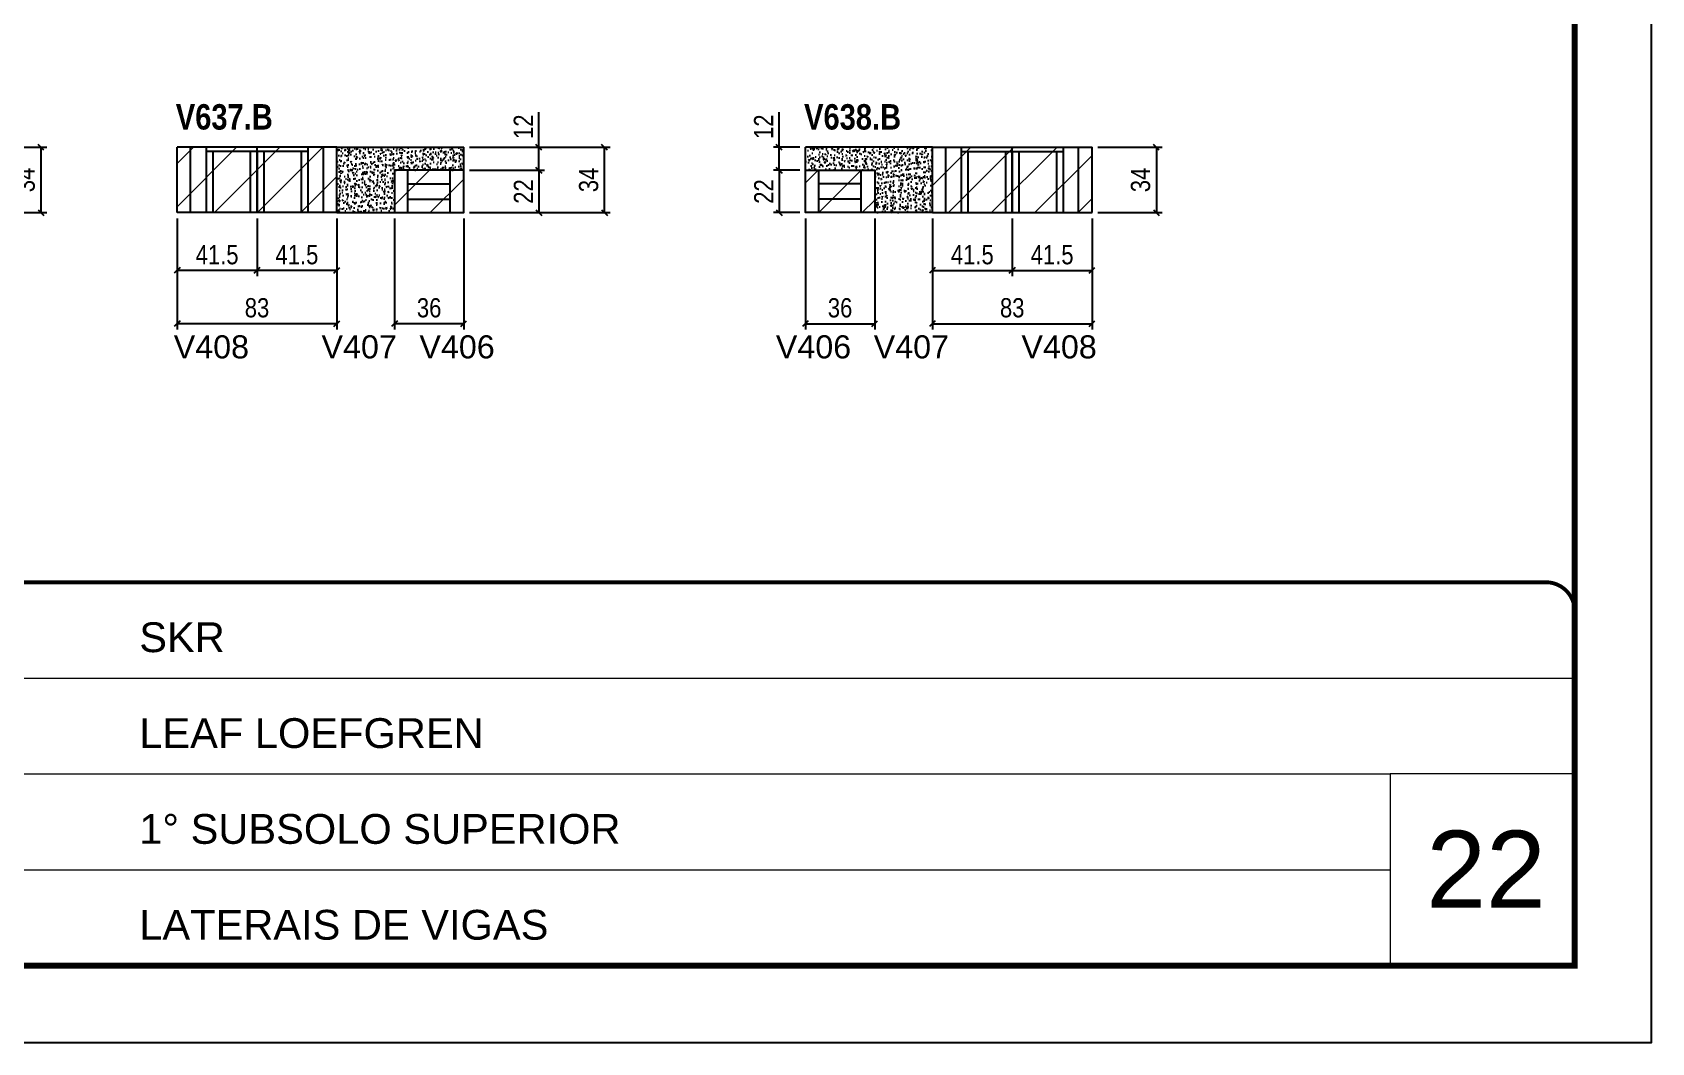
# Model space of a CAD drawing. Extents: x 3309 to 9590, y -2522 to 14608.
# Drawn here: x 5551 to 6393, y 7815 to 8340 of the extents above; entities that cross this region are included whole.
import ezdxf

# ---------------------------------------------------------------- set-up
doc = ezdxf.new("R2010")
doc.units = 0
doc.linetypes.add('CONTINUO', pattern=[0])
doc.linetypes.add('DASHED', pattern=[0.75, 0.5, -0.25])
for name, color, linetype in [('5', 5, 'Continuous'), ('COTA', 241, 'Continuous'), ('NOMENCLATURA', 7, 'Continuous'), ('Painéis', 200, 'Continuous'), ('SARR_2.2x7', 40, 'Continuous'), ('SARR_3.5x7', 81, 'Continuous')]:
    doc.layers.add(name, color=color, linetype=linetype)
for name, color, linetype, lineweight in [('CARIMBO', 255, 'Continuous', 9), ('Folhas', 255, 'Continuous', 9), ('Hachura', 251, 'Continuous', 9), ('SARRAFO DE PRESSAO', 251, 'DASHED', 9)]:
    doc.layers.add(name, color=color, linetype=linetype, lineweight=lineweight)
doc.layers.add('Laje_Perimetro', color=7, linetype='Continuous', plot=False)
doc.styles.add('ARIAL', font='arial.ttf')
doc.styles.add('COTA TECNICA', font='techl___.ttf', dxfattribs={"height": 10})
doc.styles.get("Standard").update_dxf_attribs({"font": 'arial.ttf'})
doc.styles.add('TECNICA', font='techb___.ttf', dxfattribs={"height": 10})
doc.dimstyles.new('PAINEL', dxfattribs={"dimtxt": 10, "dimasz": 3, "dimexe": 3, "dimexo": 3, "dimgap": 3, "dimtad": 1, "dimdec": 1, "dimzin": 12, "dimdsep": 46, "dimtxsty": 'COTA TECNICA', "dimblk1": 'OBLIQUE', "dimblk2": 'OBLIQUE', "dimsah": 1, "dimcen": 0.9, "dimclrd": 4, "dimclre": 4, "dimclrt": 240, "dimadec": 1, "dimazin": 3, "dimtfac": 1, "dimtdec": 1, "dimtmove": 0, "dimatfit": 3, "dimfxl": 1, "dimtolj": 1, "dimtzin": 12, "dimarcsym": 0})

# ---------------------------------------------------------------- blocks, each defined once
blk = doc.blocks.new('9999999999')
at = {"color": 30, "linetype": 'CONTINUO'}
for p, q in [((98564.56, 34379.64), (99583.98, 34379.64)), ((98564.56, 34329.83), (99487.98, 34329.83)), ((99583.98, 34329.83), (99487.98, 34329.83)), ((99487.98, 34329.83), (99487.98, 34230.21)), ((98564.56, 34280.02), (99487.98, 34280.02))]:
    blk.add_line(p, q, dxfattribs=at)
at = {"color": 30, "linetype": 'CONTINUO', "const_width": 2}
blk.add_lwpolyline([(99583.98, 34230.21), (99583.98, 34414.45, 0.414214), (99568.98, 34429.45), (98228.98, 34429.45, 0.414214), (98213.98, 34414.45), (98213.98, 34245.21, 0.414214), (98228.98, 34230.21), (99583.98, 34230.21)], format="xyb", dxfattribs=at)
at = {"layer": 'Folhas'}
blk.add_lwpolyline([(98138.98, 34190.21), (99623.98, 34190.21), (99623.98, 35240.21), (98138.98, 35240.21)], close=True, dxfattribs=at)
at = {"layer": 'Folhas', "color": 30, "const_width": 3}
blk.add_lwpolyline([(98213.98, 34230.21), (99583.98, 34230.21), (99583.98, 35200.21), (98213.98, 35200.21)], close=True, dxfattribs=at)
at = {"color": 7, "linetype": 'Continuous', "ltscale": 5, "style": 'ARIAL'}
for s, height, p in [('SKR', 15.483, (98837.68, 34393.13)), ('LEAF LOEFGREN', 15.4829, (98837.68, 34343.32)), ('1° SUBSOLO SUPERIOR', 15.4829, (98837.68, 34293.51)), ('LATERAIS DE VIGAS', 15.4829, (98837.68, 34243.7))]:
    blk.add_text(s, height=height, dxfattribs=at).set_placement(p)
blk = doc.blocks.new('_Oblique')
at = {"color": 0, "linetype": 'ByBlock', "lineweight": -2}
blk.add_line((-0.5, -0.5), (0.5, 0.5), dxfattribs=at)
blk = doc.blocks.new('*D624')
at = {"layer": 'COTA', "color": 4, "linetype": 'ByBlock', "lineweight": -2, "transparency": 16777216}
for p, q in [((5667.79, 8243.3), (5667.79, 8213.29)), ((5709.29, 8243.3), (5709.29, 8213.29)), ((5709.29, 8216.29), (5667.79, 8216.29))]:
    blk.add_line(p, q, dxfattribs=at)
at = {"layer": 'Defpoints', "color": 0, "linetype": 'ByBlock', "transparency": 16777216}
for p in [(5667.79, 8246.3), (5709.29, 8246.3), (5667.79, 8216.29)]:
    blk.add_point(p, dxfattribs=at)
at = {"layer": 'COTA', "color": 4, "linetype": 'ByBlock', "lineweight": -2, "transparency": 16777216, "xscale": 3, "yscale": 3, "zscale": 3, "rotation": 180}
blk.add_blockref('_Oblique', (5667.79, 8216.29), dxfattribs=at)
at = {"layer": 'COTA', "color": 4, "linetype": 'ByBlock', "lineweight": -2, "transparency": 16777216, "xscale": 3, "yscale": 3, "zscale": 3}
blk.add_blockref('_Oblique', (5709.29, 8216.29), dxfattribs=at)
at = {"layer": 'COTA', "color": 240, "linetype": 'ByBlock', "transparency": 16777216, "insert": (5688.54, 8224.4), "char_height": 10, "attachment_point": 5, "style": 'COTA TECNICA'}
blk.add_mtext('\\A1;41.5', dxfattribs=at)
blk = doc.blocks.new('*D625')
at = {"layer": 'COTA', "color": 4, "linetype": 'ByBlock', "lineweight": -2, "transparency": 16777216}
for p, q in [((5626.29, 8243.3), (5626.29, 8213.29)), ((5667.79, 8243.3), (5667.79, 8213.29)), ((5667.79, 8216.29), (5626.29, 8216.29))]:
    blk.add_line(p, q, dxfattribs=at)
at = {"layer": 'Defpoints', "color": 0, "linetype": 'ByBlock', "transparency": 16777216}
for p in [(5626.29, 8246.3), (5667.79, 8246.3), (5626.29, 8216.29)]:
    blk.add_point(p, dxfattribs=at)
at = {"layer": 'COTA', "color": 4, "linetype": 'ByBlock', "lineweight": -2, "transparency": 16777216, "xscale": 3, "yscale": 3, "zscale": 3, "rotation": 180}
blk.add_blockref('_Oblique', (5626.29, 8216.29), dxfattribs=at)
at = {"layer": 'COTA', "color": 4, "linetype": 'ByBlock', "lineweight": -2, "transparency": 16777216, "xscale": 3, "yscale": 3, "zscale": 3}
blk.add_blockref('_Oblique', (5667.79, 8216.29), dxfattribs=at)
at = {"layer": 'COTA', "color": 240, "linetype": 'ByBlock', "transparency": 16777216, "insert": (5647.04, 8224.4), "char_height": 10, "attachment_point": 5, "style": 'COTA TECNICA'}
blk.add_mtext('\\A1;41.5', dxfattribs=at)
blk = doc.blocks.new('*D630')
at = {"layer": 'COTA', "color": 4, "linetype": 'ByBlock', "lineweight": -2, "transparency": 16777216}
for p, q in [((5626.29, 8243.3), (5626.29, 8185.58)), ((5709.29, 8243.3), (5709.29, 8185.58)), ((5709.29, 8188.58), (5626.29, 8188.58))]:
    blk.add_line(p, q, dxfattribs=at)
at = {"layer": 'Defpoints', "color": 0, "linetype": 'ByBlock', "transparency": 16777216}
for p in [(5626.29, 8246.3), (5709.29, 8246.3), (5626.29, 8188.58)]:
    blk.add_point(p, dxfattribs=at)
at = {"layer": 'COTA', "color": 4, "linetype": 'ByBlock', "lineweight": -2, "transparency": 16777216, "xscale": 3, "yscale": 3, "zscale": 3, "rotation": 180}
blk.add_blockref('_Oblique', (5626.29, 8188.58), dxfattribs=at)
at = {"layer": 'COTA', "color": 4, "linetype": 'ByBlock', "lineweight": -2, "transparency": 16777216, "xscale": 3, "yscale": 3, "zscale": 3}
blk.add_blockref('_Oblique', (5709.29, 8188.58), dxfattribs=at)
at = {"layer": 'COTA', "color": 240, "linetype": 'ByBlock', "transparency": 16777216, "insert": (5667.79, 8196.82), "char_height": 10, "attachment_point": 5, "style": 'COTA TECNICA'}
blk.add_mtext('\\A1;83', dxfattribs=at)
blk = doc.blocks.new('*D631')
at = {"layer": 'COTA', "color": 4, "lineweight": -2, "transparency": 16777216}
for p, q in [((5739.29, 8243.3), (5739.29, 8185.58)), ((5775.29, 8243.3), (5775.29, 8185.58)), ((5775.29, 8188.58), (5739.29, 8188.58))]:
    blk.add_line(p, q, dxfattribs=at)
at = {"layer": 'Defpoints', "color": 0, "transparency": 16777216}
for p in [(5739.29, 8246.3), (5775.29, 8246.3), (5739.29, 8188.58)]:
    blk.add_point(p, dxfattribs=at)
at = {"layer": 'COTA', "color": 4, "lineweight": -2, "transparency": 16777216, "xscale": 3, "yscale": 3, "zscale": 3, "rotation": 180}
blk.add_blockref('_Oblique', (5739.29, 8188.58), dxfattribs=at)
at = {"layer": 'COTA', "color": 4, "lineweight": -2, "transparency": 16777216, "xscale": 3, "yscale": 3, "zscale": 3}
blk.add_blockref('_Oblique', (5775.29, 8188.58), dxfattribs=at)
at = {"layer": 'COTA', "color": 240, "transparency": 16777216, "insert": (5757.29, 8196.8), "char_height": 10, "attachment_point": 5, "style": 'COTA TECNICA'}
blk.add_mtext('\\A1;36', dxfattribs=at)
blk = doc.blocks.new('*D632')
at = {"layer": 'COTA', "color": 4, "lineweight": -2, "transparency": 16777216}
for p, q in [((5778.29, 8268.3), (5817.31, 8268.3)), ((5814.31, 8268.3), (5814.31, 8246.3)), ((5778.29, 8246.3), (5817.31, 8246.3))]:
    blk.add_line(p, q, dxfattribs=at)
at = {"layer": 'Defpoints', "color": 0, "transparency": 16777216}
for p in [(5775.29, 8268.3), (5775.29, 8246.3), (5814.31, 8246.3)]:
    blk.add_point(p, dxfattribs=at)
at = {"layer": 'COTA', "color": 4, "lineweight": -2, "transparency": 16777216, "xscale": 3, "yscale": 3, "zscale": 3}
for p, rotation in [((5814.31, 8268.3), 90), ((5814.31, 8246.3), 270)]:
    blk.add_blockref('_Oblique', p, dxfattribs=dict(at, rotation=rotation))
at = {"layer": 'COTA', "color": 240, "transparency": 16777216, "insert": (5806.31, 8257.3), "char_height": 10, "attachment_point": 5, "rotation": 90, "style": 'COTA TECNICA'}
blk.add_mtext('\\A1;22', dxfattribs=at)
blk = doc.blocks.new('*D633')
at = {"layer": 'COTA', "color": 4, "lineweight": -2, "transparency": 16777216}
for p, q in [((5814.31, 8280.3), (5814.31, 8298.61)), ((5778.29, 8280.3), (5817.31, 8280.3)), ((5814.31, 8268.3), (5814.31, 8280.3)), ((5778.29, 8268.3), (5817.31, 8268.3))]:
    blk.add_line(p, q, dxfattribs=at)
at = {"layer": 'Defpoints', "color": 0, "transparency": 16777216}
for p in [(5775.29, 8280.3), (5814.31, 8280.3), (5775.29, 8268.3)]:
    blk.add_point(p, dxfattribs=at)
at = {"layer": 'COTA', "color": 4, "lineweight": -2, "transparency": 16777216, "xscale": 3, "yscale": 3, "zscale": 3}
for p, rotation in [((5814.31, 8280.3), 90), ((5814.31, 8268.3), 270)]:
    blk.add_blockref('_Oblique', p, dxfattribs=dict(at, rotation=rotation))
at = {"layer": 'COTA', "color": 240, "transparency": 16777216, "insert": (5806.25, 8290.96), "char_height": 10, "attachment_point": 5, "rotation": 90, "style": 'COTA TECNICA'}
blk.add_mtext('\\A1;12', dxfattribs=at)
blk = doc.blocks.new('*D634')
at = {"layer": 'COTA', "color": 4, "lineweight": -2, "transparency": 16777216}
for p, q in [((5778.29, 8280.3), (5851.47, 8280.3)), ((5848.47, 8246.3), (5848.47, 8280.3)), ((5778.29, 8246.3), (5851.47, 8246.3))]:
    blk.add_line(p, q, dxfattribs=at)
at = {"layer": 'Defpoints', "color": 0, "transparency": 16777216}
for p in [(5775.29, 8280.3), (5848.47, 8280.3), (5775.29, 8246.3)]:
    blk.add_point(p, dxfattribs=at)
at = {"layer": 'COTA', "color": 4, "lineweight": -2, "transparency": 16777216, "xscale": 3, "yscale": 3, "zscale": 3}
for p, rotation in [((5848.47, 8280.3), 90), ((5848.47, 8246.3), 270)]:
    blk.add_blockref('_Oblique', p, dxfattribs=dict(at, rotation=rotation))
at = {"layer": 'COTA', "color": 240, "transparency": 16777216, "insert": (5840.25, 8263.3), "char_height": 10, "attachment_point": 5, "rotation": 90, "style": 'COTA TECNICA'}
blk.add_mtext('\\A1;34', dxfattribs=at)
blk = doc.blocks.new('*D636')
at = {"layer": 'COTA', "color": 4, "lineweight": -2, "transparency": 16777216}
for p, q in [((5485.67, 8280.3), (5558.53, 8280.3)), ((5555.53, 8246.3), (5555.53, 8280.3)), ((5485.67, 8246.3), (5558.53, 8246.3))]:
    blk.add_line(p, q, dxfattribs=at)
at = {"layer": 'Defpoints', "color": 0, "transparency": 16777216}
for p in [(5482.67, 8280.3), (5555.53, 8280.3), (5482.67, 8246.3)]:
    blk.add_point(p, dxfattribs=at)
at = {"layer": 'COTA', "color": 4, "lineweight": -2, "transparency": 16777216, "xscale": 3, "yscale": 3, "zscale": 3}
for p, rotation in [((5555.53, 8280.3), 90), ((5555.53, 8246.3), 270)]:
    blk.add_blockref('_Oblique', p, dxfattribs=dict(at, rotation=rotation))
at = {"layer": 'COTA', "color": 240, "transparency": 16777216, "insert": (5547.31, 8263.3), "char_height": 10, "attachment_point": 5, "rotation": 90, "style": 'COTA TECNICA'}
blk.add_mtext('\\A1;34', dxfattribs=at)
blk = doc.blocks.new('*D626')
at = {"layer": 'COTA', "color": 4, "linetype": 'ByBlock', "lineweight": -2, "transparency": 16777216}
for p, q in [((6018.93, 8243.3), (6018.93, 8213.29)), ((6060.43, 8243.3), (6060.43, 8213.29)), ((6018.93, 8216.29), (6060.43, 8216.29))]:
    blk.add_line(p, q, dxfattribs=at)
at = {"layer": 'Defpoints', "color": 0, "linetype": 'ByBlock', "transparency": 16777216}
for p in [(6018.93, 8246.3), (6060.43, 8246.3), (6060.43, 8216.29)]:
    blk.add_point(p, dxfattribs=at)
at = {"layer": 'COTA', "color": 4, "linetype": 'ByBlock', "lineweight": -2, "transparency": 16777216, "xscale": 3, "yscale": 3, "zscale": 3, "rotation": 180}
blk.add_blockref('_Oblique', (6018.93, 8216.29), dxfattribs=at)
at = {"layer": 'COTA', "color": 4, "linetype": 'ByBlock', "lineweight": -2, "transparency": 16777216, "xscale": 3, "yscale": 3, "zscale": 3}
blk.add_blockref('_Oblique', (6060.43, 8216.29), dxfattribs=at)
at = {"layer": 'COTA', "color": 240, "linetype": 'ByBlock', "transparency": 16777216, "insert": (6039.68, 8224.4), "char_height": 10, "attachment_point": 5, "style": 'COTA TECNICA'}
blk.add_mtext('\\A1;41.5', dxfattribs=at)
blk = doc.blocks.new('*D627')
at = {"layer": 'COTA', "color": 4, "linetype": 'ByBlock', "lineweight": -2, "transparency": 16777216}
for p, q in [((6060.43, 8243.3), (6060.43, 8213.29)), ((6101.93, 8243.3), (6101.93, 8213.29)), ((6060.43, 8216.29), (6101.93, 8216.29))]:
    blk.add_line(p, q, dxfattribs=at)
at = {"layer": 'Defpoints', "color": 0, "linetype": 'ByBlock', "transparency": 16777216}
for p in [(6060.43, 8246.3), (6101.93, 8246.3), (6101.93, 8216.29)]:
    blk.add_point(p, dxfattribs=at)
at = {"layer": 'COTA', "color": 4, "linetype": 'ByBlock', "lineweight": -2, "transparency": 16777216, "xscale": 3, "yscale": 3, "zscale": 3, "rotation": 180}
blk.add_blockref('_Oblique', (6060.43, 8216.29), dxfattribs=at)
at = {"layer": 'COTA', "color": 4, "linetype": 'ByBlock', "lineweight": -2, "transparency": 16777216, "xscale": 3, "yscale": 3, "zscale": 3}
blk.add_blockref('_Oblique', (6101.93, 8216.29), dxfattribs=at)
at = {"layer": 'COTA', "color": 240, "linetype": 'ByBlock', "transparency": 16777216, "insert": (6081.18, 8224.4), "char_height": 10, "attachment_point": 5, "style": 'COTA TECNICA'}
blk.add_mtext('\\A1;41.5', dxfattribs=at)
blk = doc.blocks.new('*D637')
at = {"layer": 'COTA', "color": 4, "linetype": 'ByBlock', "lineweight": -2, "transparency": 16777216}
for p, q in [((6018.93, 8243.3), (6018.93, 8185.58)), ((6101.93, 8243.3), (6101.93, 8185.58)), ((6018.93, 8188.58), (6101.93, 8188.58))]:
    blk.add_line(p, q, dxfattribs=at)
at = {"layer": 'Defpoints', "color": 0, "linetype": 'ByBlock', "transparency": 16777216}
for p in [(6018.93, 8246.3), (6101.93, 8246.3), (6101.93, 8188.58)]:
    blk.add_point(p, dxfattribs=at)
at = {"layer": 'COTA', "color": 4, "linetype": 'ByBlock', "lineweight": -2, "transparency": 16777216, "xscale": 3, "yscale": 3, "zscale": 3, "rotation": 180}
blk.add_blockref('_Oblique', (6018.93, 8188.58), dxfattribs=at)
at = {"layer": 'COTA', "color": 4, "linetype": 'ByBlock', "lineweight": -2, "transparency": 16777216, "xscale": 3, "yscale": 3, "zscale": 3}
blk.add_blockref('_Oblique', (6101.93, 8188.58), dxfattribs=at)
at = {"layer": 'COTA', "color": 240, "linetype": 'ByBlock', "transparency": 16777216, "insert": (6060.43, 8196.82), "char_height": 10, "attachment_point": 5, "style": 'COTA TECNICA'}
blk.add_mtext('\\A1;83', dxfattribs=at)
blk = doc.blocks.new('*D638')
at = {"layer": 'COTA', "color": 4, "lineweight": -2, "transparency": 16777216}
for p, q in [((5952.93, 8243.3), (5952.93, 8185.58)), ((5988.93, 8243.3), (5988.93, 8185.58)), ((5952.93, 8188.58), (5988.93, 8188.58))]:
    blk.add_line(p, q, dxfattribs=at)
at = {"layer": 'Defpoints', "color": 0, "transparency": 16777216}
for p in [(5952.93, 8246.3), (5988.93, 8246.3), (5988.93, 8188.58)]:
    blk.add_point(p, dxfattribs=at)
at = {"layer": 'COTA', "color": 4, "lineweight": -2, "transparency": 16777216, "xscale": 3, "yscale": 3, "zscale": 3, "rotation": 180}
blk.add_blockref('_Oblique', (5952.93, 8188.58), dxfattribs=at)
at = {"layer": 'COTA', "color": 4, "lineweight": -2, "transparency": 16777216, "xscale": 3, "yscale": 3, "zscale": 3}
blk.add_blockref('_Oblique', (5988.93, 8188.58), dxfattribs=at)
at = {"layer": 'COTA', "color": 240, "transparency": 16777216, "insert": (5970.93, 8196.8), "char_height": 10, "attachment_point": 5, "style": 'COTA TECNICA'}
blk.add_mtext('\\A1;36', dxfattribs=at)
blk = doc.blocks.new('*D639')
at = {"layer": 'COTA', "color": 4, "lineweight": -2, "transparency": 16777216}
for p, q in [((5949.93, 8268.3), (5936.25, 8268.3)), ((5939.25, 8268.3), (5939.25, 8246.3)), ((5949.93, 8246.3), (5936.25, 8246.3))]:
    blk.add_line(p, q, dxfattribs=at)
at = {"layer": 'Defpoints', "color": 0, "transparency": 16777216}
for p in [(5952.93, 8268.3), (5939.25, 8246.3), (5952.93, 8246.3)]:
    blk.add_point(p, dxfattribs=at)
at = {"layer": 'COTA', "color": 4, "lineweight": -2, "transparency": 16777216, "xscale": 3, "yscale": 3, "zscale": 3}
for p, rotation in [((5939.25, 8268.3), 90), ((5939.25, 8246.3), 270)]:
    blk.add_blockref('_Oblique', p, dxfattribs=dict(at, rotation=rotation))
at = {"layer": 'COTA', "color": 240, "transparency": 16777216, "insert": (5931.25, 8257.3), "char_height": 10, "attachment_point": 5, "rotation": 90, "style": 'COTA TECNICA'}
blk.add_mtext('\\A1;22', dxfattribs=at)
blk = doc.blocks.new('*D640')
at = {"layer": 'COTA', "color": 4, "lineweight": -2, "transparency": 16777216}
for p, q in [((5939.25, 8280.3), (5939.25, 8298.61)), ((5949.93, 8280.3), (5936.25, 8280.3)), ((5939.25, 8268.3), (5939.25, 8280.3)), ((5949.93, 8268.3), (5936.25, 8268.3))]:
    blk.add_line(p, q, dxfattribs=at)
at = {"layer": 'Defpoints', "color": 0, "transparency": 16777216}
for p in [(5939.25, 8280.3), (5952.93, 8280.3), (5952.93, 8268.3)]:
    blk.add_point(p, dxfattribs=at)
at = {"layer": 'COTA', "color": 4, "lineweight": -2, "transparency": 16777216, "xscale": 3, "yscale": 3, "zscale": 3}
for p, rotation in [((5939.25, 8280.3), 90), ((5939.25, 8268.3), 270)]:
    blk.add_blockref('_Oblique', p, dxfattribs=dict(at, rotation=rotation))
at = {"layer": 'COTA', "color": 240, "transparency": 16777216, "insert": (5931.19, 8290.96), "char_height": 10, "attachment_point": 5, "rotation": 90, "style": 'COTA TECNICA'}
blk.add_mtext('\\A1;12', dxfattribs=at)
blk = doc.blocks.new('*D641')
at = {"layer": 'COTA', "color": 4, "lineweight": -2, "transparency": 16777216}
for p, q in [((6104.93, 8280.3), (6138.42, 8280.3)), ((6135.42, 8280.3), (6135.42, 8246.3)), ((6104.93, 8246.3), (6138.42, 8246.3))]:
    blk.add_line(p, q, dxfattribs=at)
at = {"layer": 'Defpoints', "color": 0, "transparency": 16777216}
for p in [(6101.93, 8280.3), (6101.93, 8246.3), (6135.42, 8246.3)]:
    blk.add_point(p, dxfattribs=at)
at = {"layer": 'COTA', "color": 4, "lineweight": -2, "transparency": 16777216, "xscale": 3, "yscale": 3, "zscale": 3}
for p, rotation in [((6135.42, 8280.3), 90), ((6135.42, 8246.3), 270)]:
    blk.add_blockref('_Oblique', p, dxfattribs=dict(at, rotation=rotation))
at = {"layer": 'COTA', "color": 240, "transparency": 16777216, "insert": (6127.2, 8263.3), "char_height": 10, "attachment_point": 5, "rotation": 90, "style": 'COTA TECNICA'}
blk.add_mtext('\\A1;34', dxfattribs=at)

msp = doc.modelspace()

# ---------------------------------------------------------------- hatches: boundary and pattern name
at = {"layer": 'COTA'}
h = msp.add_hatch(dxfattribs=at)
h.set_pattern_fill('AR-CONC', color=256, scale=0.03)
h.set_pattern_definition([(50, (-2030.1513, -3399.552), (5.46554, -0.4781726), [0.5715, -6.2865]), (355, (-2030.1513, -3399.552), (-1.0573026, 5.7317054), [0.4572, -5.0292175]), (100.451445, (-2029.696, -3399.592), (4.4082374, 5.2535326), [0.4857003, -5.3427073]), (46.1842, (-2030.151, -3398.028), (8.1323712, -1.2612698), [0.85725, -9.42975]), (96.63556, (-2029.474, -3398.133), (7.122124, 7.4227837), [0.7285507, -8.014068]), (351.18415, (-2030.151, -3398.028), (7.122124, 7.4227837), [0.685799, -7.543792]), (21, (-2029.3893, -3398.409), (4.5484317, -3.067956), [0.5715, -6.2865]), (326, (-2029.3893, -3398.409), (1.8540609, 5.525639), [0.4572, -5.0292]), (71.451445, (-2029.0103, -3398.665), (6.4024926, 2.457683), [0.4857003, -5.3426981]), (37.5, (-2030.1513, -3399.5522), (0.0926581, 2.53665117), [0, -4.96824, 0, -5.1054, 0, -5.04825]), (7.5, (-2030.1513, -3399.5522), (2.0045899, 3.00541724), [0, -2.91084, 0, -4.85394, 0, -1.92405]), (327.5, (-2031.8506, -3399.5522), (4.06771786, -0.17186232), [0, -1.905, 0, -5.9436, 0, -7.8867]), (317.5, (-2032.6126, -3399.5522), (4.4438754, 0.7627947), [0, -2.4765, 0, -3.94716, 0, -5.6007])])
h.paths.add_polyline_path([(5739.29, 8246.3), (5739.29, 8268.3), (5775.29, 8268.3), (5775.29, 8280.3), (5709.29, 8280.3), (5709.29, 8246.3)])
h = msp.add_hatch(dxfattribs=at)
h.set_pattern_fill('AR-CONC', color=256, scale=0.03)
h.set_pattern_definition([(50, (-1703.5047, -3399.552), (5.46554, -0.4781726), [0.5715, -6.2865]), (355, (-1703.505, -3399.552), (-1.0573026, 5.7317054), [0.4572, -5.0292175]), (100.451445, (-1703.0493, -3399.592), (4.4082374, 5.2535326), [0.4857003, -5.3427073]), (46.1842, (-1703.505, -3398.028), (8.1323712, -1.26127), [0.85725, -9.42975]), (96.63556, (-1702.827, -3398.133), (7.122124, 7.4227837), [0.7285507, -8.014068]), (351.18415, (-1703.505, -3398.028), (7.122124, 7.4227837), [0.685799, -7.543792]), (21, (-1702.7427, -3398.409), (4.5484317, -3.067956), [0.5715, -6.2865]), (326, (-1702.743, -3398.409), (1.8540609, 5.525639), [0.4572, -5.0292]), (71.451445, (-1702.3637, -3398.665), (6.4024926, 2.457683), [0.4857003, -5.3426981]), (37.5, (-1703.5047, -3399.5522), (0.0926581, 2.53665117), [0, -4.96824, 0, -5.1054, 0, -5.04825]), (7.5, (-1703.5047, -3399.5522), (2.0045899, 3.00541724), [0, -2.91084, 0, -4.85394, 0, -1.92405]), (327.5, (-1705.204, -3399.5522), (4.06771786, -0.17186232), [0, -1.905, 0, -5.9436, 0, -7.8867]), (317.5, (-1705.966, -3399.5522), (4.4438754, 0.7627947), [0, -2.4765, 0, -3.94716, 0, -5.6007])])
h.paths.add_polyline_path([(6018.93, 8246.3), (6018.93, 8280.3), (5952.93, 8280.3), (5952.93, 8268.3), (5988.93, 8268.3), (5988.93, 8246.3)])
at = {"layer": 'Hachura', "linetype": 'ByBlock'}
h = msp.add_hatch(dxfattribs=at)
h.set_pattern_fill('ANSI31', color=256, scale=5)
h.set_pattern_definition([(45, (0, -48.512), (-11.22532, 11.22532), [])])
h.paths.add_polyline_path([(5409.67, 8268.3), (5336.67, 8268.3), (5336.67, 8246.3), (5409.67, 8246.3)])
h.paths.add_polyline_path([(5482.67, 8268.3), (5409.67, 8268.3), (5409.67, 8246.3), (5482.67, 8246.3)])
h.paths.add_polyline_path([(5667.79, 8280.3), (5626.29, 8280.3), (5626.29, 8246.3), (5667.79, 8246.3)])
h.paths.add_polyline_path([(5709.29, 8280.3), (5667.79, 8280.3), (5667.79, 8246.3), (5709.29, 8246.3)])
h.paths.add_polyline_path([(5775.29, 8268.3), (5739.29, 8268.3), (5739.29, 8246.3), (5775.29, 8246.3)])
h.paths.add_polyline_path([(5988.93, 8268.3), (5952.93, 8268.3), (5952.93, 8246.3), (5988.93, 8246.3)])
h.paths.add_polyline_path([(6060.43, 8280.3), (6018.93, 8280.3), (6018.93, 8246.3), (6060.43, 8246.3)])
h.paths.add_polyline_path([(6101.93, 8280.3), (6060.43, 8280.3), (6060.43, 8246.3), (6101.93, 8246.3)])

# ---------------------------------------------------------------- linework, layer by layer
at = {"layer": 'COTA'}
for p, q in [((5709.29, 8280.3, 0), (5775.29, 8280.3, 0)), ((5775.29, 8268.3, 0), (5775.29, 8280.3, 0)), ((6018.93, 8280.3, 0), (5952.93, 8280.3, 0)), ((5952.93, 8268.3, 0), (5952.93, 8280.3, 0)), ((5709.29, 8246.3, 0), (5739.29, 8246.3, 0)), ((6018.93, 8246.3, 0), (5988.93, 8246.3, 0))]:
    msp.add_line(p, q, dxfattribs=at)
at = {"layer": 'Laje_Perimetro'}
msp.add_lwpolyline([(6392.87, 8864.98), (4907.87, 8864.98), (4907.87, 7814.98), (6392.87, 7814.98)], close=True, dxfattribs=at)
at = {"layer": 'Painéis', "linetype": 'ByBlock'}
for p, q in [((5709.29, 8280.3, 0), (5626.29, 8280.3, 0)), ((5626.29, 8246.3, 0), (5626.29, 8280.3, 0)), ((5667.79, 8246.3, 0), (5667.79, 8280.3, 0)), ((5709.29, 8246.3, 0), (5709.29, 8280.3, 0)), ((6018.93, 8280.3, 0), (6101.93, 8280.3, 0)), ((6018.93, 8246.3, 0), (6018.93, 8280.3, 0)), ((6060.43, 8246.3, 0), (6060.43, 8280.3, 0)), ((6101.93, 8246.3, 0), (6101.93, 8280.3, 0)), ((5709.29, 8246.3, 0), (5626.29, 8246.3, 0)), ((6018.93, 8246.3, 0), (6101.93, 8246.3, 0))]:
    msp.add_line(p, q, dxfattribs=at)
at = {"layer": 'Painéis', "linetype": 'ByBlock', "elevation": 0}
for points in [[(5739.29, 8246.3), (5775.29, 8246.3), (5775.29, 8268.3), (5739.29, 8268.3)], [(5988.93, 8246.3), (5952.93, 8246.3), (5952.93, 8268.3), (5988.93, 8268.3)]]:
    msp.add_lwpolyline(points, close=True, dxfattribs=at)
at = {"layer": 'SARR_2.2x7', "linetype": 'Continuous'}
for p, q in [((5633.29, 8246.3, 0), (5633.29, 8280.3, 0)), ((5667.79, 8278.1, 0), (5641.29, 8278.1, 0)), ((5694.29, 8278.1, 0), (5667.79, 8278.1, 0)), ((5702.29, 8246.3, 0), (5702.29, 8280.3, 0)), ((6025.93, 8246.3, 0), (6025.93, 8280.3, 0)), ((6033.93, 8278.1, 0), (6060.43, 8278.1, 0)), ((6060.43, 8278.1, 0), (6086.93, 8278.1, 0)), ((6094.93, 8246.3, 0), (6094.93, 8280.3, 0)), ((5746.29, 8246.3, 0), (5746.29, 8268.3, 0)), ((5768.29, 8246.3, 0), (5768.29, 8268.3, 0)), ((5959.93, 8246.3, 0), (5959.93, 8268.3, 0)), ((5981.93, 8246.3, 0), (5981.93, 8268.3, 0)), ((5746.29, 8261.3, 0), (5768.29, 8261.3, 0)), ((5981.93, 8261.3, 0), (5959.93, 8261.3, 0)), ((5746.29, 8253.3, 0), (5768.29, 8253.3, 0)), ((5981.93, 8253.3, 0), (5959.93, 8253.3, 0))]:
    msp.add_line(p, q, dxfattribs=at)
at = {"layer": 'SARR_3.5x7'}
for p, q in [((5641.29, 8280.3, 0), (5641.29, 8246.3, 0)), ((5644.79, 8278.1, 0), (5644.79, 8246.3, 0)), ((5664.29, 8278.1, 0), (5664.29, 8246.3, 0)), ((5667.79, 8278.1, 0), (5667.79, 8246.3, 0)), ((5671.29, 8278.1, 0), (5671.29, 8246.3, 0)), ((5690.79, 8278.1, 0), (5690.79, 8246.3, 0)), ((5694.29, 8280.3, 0), (5694.29, 8246.3, 0)), ((6033.93, 8280.3, 0), (6033.93, 8246.3, 0)), ((6037.43, 8278.1, 0), (6037.43, 8246.3, 0)), ((6056.93, 8278.1, 0), (6056.93, 8246.3, 0)), ((6060.43, 8278.1, 0), (6060.43, 8246.3, 0)), ((6063.93, 8278.1, 0), (6063.93, 8246.3, 0)), ((6083.43, 8278.1, 0), (6083.43, 8246.3, 0)), ((6086.93, 8280.3, 0), (6086.93, 8246.3, 0))]:
    msp.add_line(p, q, dxfattribs=at)

# ---------------------------------------------------------------- block references
at = {"layer": 'SARRAFO DE PRESSAO', "color": 6, "linetype": 'ByBlock'}
msp.add_blockref('9999999999', (-93231.11, -26375.22), dxfattribs=at)

# ---------------------------------------------------------------- texts
at = {"layer": '5', "linetype": 'Continuous'}
for s, rotation, p in [('V408', 0.00004, (5624.49, 8170.57, 0)), ('V407', 0.00004, (5701.33, 8170.57, 0)), ('V406', 0.00004, (5752.23, 8170.57, 0)), ('V406', 359.99996, (5937.54, 8170.57, 0)), ('V407', 359.99996, (5988.42, 8170.57, 0)), ('V408', 359.99996, (6065.24, 8170.57, 0))]:
    msp.add_text(s, height=12, rotation=rotation, dxfattribs=at).set_placement(p)
at = {"layer": 'CARIMBO', "style": 'ARIAL'}
msp.add_text('22', height=40, dxfattribs=at).set_placement((6275.73, 7885.13))
at = {"layer": 'NOMENCLATURA', "style": 'TECNICA'}
for s, p in [('V637.B', (5625.57, 8289.49, 0)), ('V638.B', (5952.22, 8289.49, 0))]:
    msp.add_text(s, height=13.2, dxfattribs=at).set_placement(p)

# ---------------------------------------------------------------- dimensions: what is measured, and where the dimension line sits
at = {"layer": 'COTA'}
for base, p1, p2, angle, picture, middle in [((5814.31, 8280.3, 0), (5775.29, 8268.3, 0), (5775.29, 8280.3, 0), 90, '*D633', (5806.25, 8290.96, 0)), ((5939.25, 8280.3, 0), (5952.93, 8268.3, 0), (5952.93, 8280.3, 0), 90, '*D640', (5931.19, 8290.96, 0)), ((5555.53, 8280.3, 0), (5482.67, 8246.3, 0), (5482.67, 8280.3, 0), 90, '*D636', (5547.31, 8263.3, 0)), ((5848.47, 8280.3, 0), (5775.29, 8246.3, 0), (5775.29, 8280.3, 0), 90, '*D634', (5840.25, 8263.3, 0)), ((6135.42, 8246.3, 0), (6101.93, 8280.3, 0), (6101.93, 8246.3, 0), 90, '*D641', (6127.2, 8263.3, 0)), ((5814.31, 8246.3, 0), (5775.29, 8268.3, 0), (5775.29, 8246.3, 0), 90, '*D632', (5806.31, 8257.3, 0)), ((5939.25, 8246.3, 0), (5952.93, 8268.3, 0), (5952.93, 8246.3, 0), 90, '*D639', (5931.25, 8257.3, 0)), ((5988.93, 8188.58, 0), (5952.93, 8246.3, 0), (5988.93, 8246.3, 0), 180, '*D638', (5970.93, 8196.8, 0))]:
    dim = msp.add_linear_dim(base=base, p1=p1, p2=p2, angle=angle, dimstyle='PAINEL', dxfattribs=at)
    dim.commit()
    dim.dimension.update_dxf_attribs({"geometry": picture, "text_midpoint": middle})
at = {"layer": 'COTA', "linetype": 'ByBlock'}
dim = msp.add_linear_dim(base=(5626.29, 8216.29, 0), p1=(5667.79, 8246.3, 0), p2=(5626.29, 8246.3, 0), angle=180, dimstyle='PAINEL', override={"dimtmove": 1}, dxfattribs=at)
dim.commit()
dim.dimension.update_dxf_attribs({"geometry": '*D625', "text_midpoint": (5647.04, 8224.4, 0)})
for base, p2, picture, middle in [((5626.29, 8188.58, 0), (5626.29, 8246.3, 0), '*D630', (5667.79, 8196.82, 0)), ((5667.79, 8216.29, 0), (5667.79, 8246.3, 0), '*D624', (5688.54, 8224.4, 0))]:
    dim = msp.add_linear_dim(base=base, p1=(5709.29, 8246.3, 0), p2=p2, angle=180, dimstyle='PAINEL', dxfattribs=at)
    dim.commit()
    dim.dimension.update_dxf_attribs({"geometry": picture, "text_midpoint": middle})
at = {"layer": 'COTA'}
dim = msp.add_linear_dim(base=(5739.29, 8188.58, 0), p1=(5775.29, 8246.3, 0), p2=(5739.29, 8246.3, 0), dimstyle='PAINEL', dxfattribs=at)
dim.commit()
dim.dimension.update_dxf_attribs({"geometry": '*D631', "text_midpoint": (5757.29, 8196.8, 0)})
at = {"layer": 'COTA', "linetype": 'ByBlock'}
for base, p2, picture, middle in [((6060.43, 8216.29, 0), (6060.43, 8246.3, 0), '*D626', (6039.68, 8224.4, 0)), ((6101.93, 8188.58, 0), (6101.93, 8246.3, 0), '*D637', (6060.43, 8196.82, 0))]:
    dim = msp.add_linear_dim(base=base, p1=(6018.93, 8246.3, 0), p2=p2, dimstyle='PAINEL', dxfattribs=at)
    dim.commit()
    dim.dimension.update_dxf_attribs({"geometry": picture, "text_midpoint": middle})
dim = msp.add_linear_dim(base=(6101.93, 8216.29, 0), p1=(6060.43, 8246.3, 0), p2=(6101.93, 8246.3, 0), dimstyle='PAINEL', override={"dimtmove": 1}, dxfattribs=at)
dim.commit()
dim.dimension.update_dxf_attribs({"geometry": '*D627', "text_midpoint": (6081.18, 8224.4, 0)})

doc.saveas('drawing.dxf')
